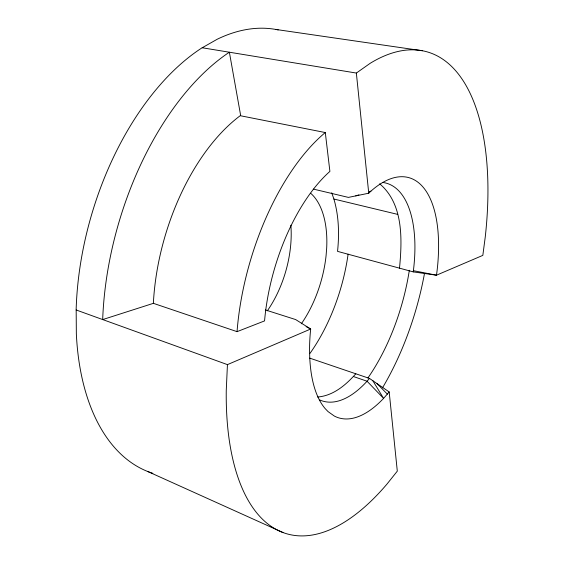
<?xml version="1.0" encoding="UTF-8"?>
<svg xmlns="http://www.w3.org/2000/svg" width="564" height="564" viewBox="0 0 564 564"><rect width="100%" height="100%" fill="white"/><g stroke="black" fill="none" stroke-linecap="round" stroke-linejoin="round"><path stroke-width="0.85" d="M152.844 473.33A230.507 133.083 -73.7 0 1 76.344 333.789L76.168 308.875A230.507 133.083 -73.7 0 1 201.581 48.116L217.232 39.233A230.507 133.083 -73.7 0 1 278.235 29.92M153.387 303.333L153.408 302.558A170.201 93.828 -73.7 0 1 240.229 115.698L325.301 132.554L329.898 171.4A137.313 66.108 -73.7 0 0 264.615 320.289L264.579 320.895L237.063 331.653L153.387 303.333L102.711 319.569L102.726 318.448A234.138 130.206 -73.7 0 1 228.78 52.586L229.372 52.219L240.645 115.423M389.188 391.945L383.576 398.374A125.116 56.386 -73.7 0 1 334.367 416.07L328.072 411.614L325.181 408.618A125.116 56.386 -73.7 0 1 309.615 352.845A115.824 52.558 -73.6 0 1 310.679 329.016L227.44 364.626L226.256 390.429A250.966 114.936 -73.7 0 0 387.115 483.912L397.303 471.137L389.188 391.945L369.49 378.43L309.664 358.105M237.063 331.653L237.106 330.842A178.499 86.313 -73.7 0 1 324.906 132.857L325.301 132.554M399.509 268.161C402.217 239.756 403.605 203.999 379.699 183.836M202.18 47.757L356.349 73.052L370.238 63.267A250.966 114.936 -73.7 0 1 485.259 236.936L482.833 255.372L436.487 275.197L413.229 271.876L413.398 270.678A113.491 53.086 -73.7 0 0 382.744 182.468M369.49 378.43L367.058 381.229A113.491 53.086 -73.7 0 1 319.802 399.975M317.659 397.014C333.211 395.801 345.901 385 355.799 373.77M313.513 189.123L348.39 197.4L368.75 193.212L370.95 191.133A125.116 56.386 -73.7 0 1 438.376 254.836A114.062 50.971 -73.8 0 1 436.487 275.197L413.398 270.678M355.722 195.884L358.93 194.883M369.342 191.633L370.95 191.133M275.761 29.434L422.38 50.76M331.71 192.796L333.902 199.036L397.705 214.391M413.229 271.876L337.547 251.368C339.373 233.905 338.865 215.963 333.902 199.036M265.369 309.925L295.656 319.569L310.679 329.016L306.125 326.612M353.346 376.498L367.058 381.229L383.576 398.374L372.804 380.686M76.161 309.974L227.44 364.626M148.106 471.659L282.973 532.522M377.062 383.633L387.376 394.144M356.349 73.052L368.75 193.212M310.701 193.283A85.115 45.649 -73.7 0 1 326.683 248.04L326.098 255.464A85.115 45.649 -73.7 0 1 301.352 323.771M290.862 225.205A83.197 47.277 -73.7 0 1 267.329 310.834M409.33 270.269A137.313 66.108 -73.7 0 1 367.939 377.929M424.473 273.519A178.499 86.313 -73.7 0 1 382.462 387.891M348.108 254.145A132.004 71.043 -73.7 0 1 309.988 353.381"/></g></svg>
